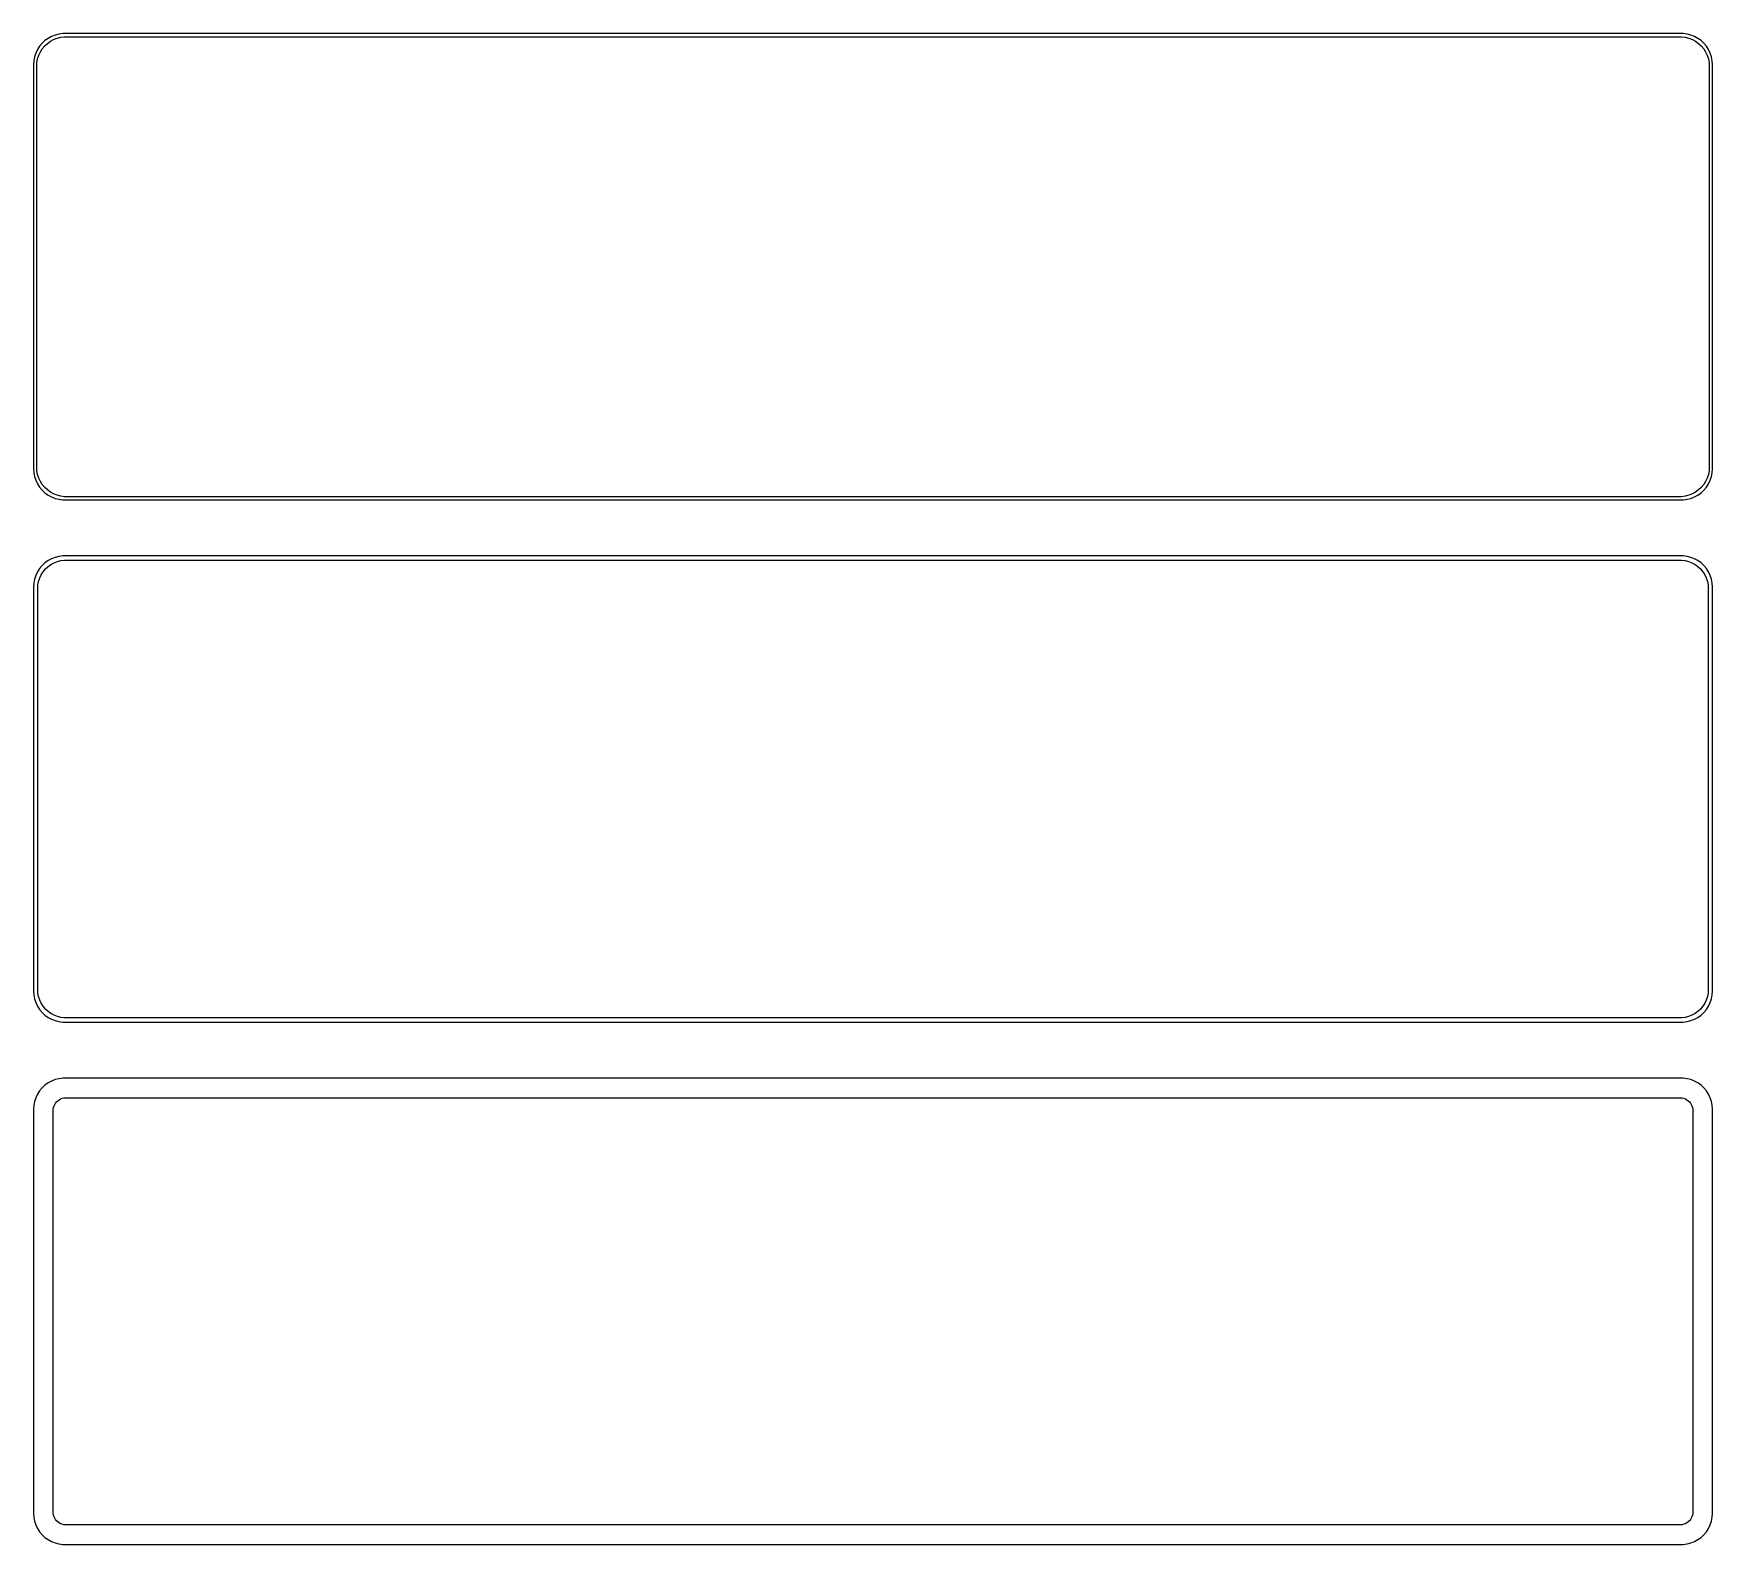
# Model space of a CAD drawing. Header units: metres. Extents: x -135 to 135, y 215 to 457.
import ezdxf

# ---------------------------------------------------------------- set-up
doc = ezdxf.new("R2010")
doc.units = ezdxf.units.M

msp = doc.modelspace()

# ---------------------------------------------------------------- linework, layer by layer
for p, q in [((-133.187, 456.353), (-133.645, 455.923)), ((-132.679, 456.722), (-133.187, 456.353)), ((-132.129, 457.024), (-132.679, 456.722)), ((-132.295, 456.261), (-131.772, 456.548)), ((-131.545, 457.255), (-132.129, 457.024)), ((-131.772, 456.548), (-131.218, 456.768)), ((-130.937, 457.411), (-131.545, 457.255)), ((-131.218, 456.768), (-130.64, 456.916)), ((-130.314, 457.49), (-130.937, 457.411)), ((-130.64, 456.916), (-130.048, 456.991)), ((130.314, 457.49), (-130.314, 457.49)), ((-130.048, 456.991), (130.048, 456.991)), ((130.048, 456.991), (130.64, 456.916)), ((130.937, 457.411), (130.314, 457.49)), ((130.64, 456.916), (131.218, 456.768)), ((131.545, 457.255), (130.937, 457.411)), ((131.218, 456.768), (131.772, 456.548)), ((132.129, 457.024), (131.545, 457.255)), ((131.772, 456.548), (132.295, 456.261)), ((132.679, 456.722), (132.129, 457.024)), ((133.187, 456.353), (132.679, 456.722)), ((133.645, 455.923), (133.187, 456.353)), ((-134.843, 453.743), (-134.961, 453.127)), ((-134.649, 454.341), (-134.843, 453.743)), ((-134.382, 454.909), (-134.649, 454.341)), ((-134.045, 455.439), (-134.382, 454.909)), ((-134.351, 453.431), (-134.166, 453.999)), ((-134.166, 453.999), (-133.912, 454.538)), ((-133.645, 455.923), (-134.045, 455.439)), ((-133.912, 454.538), (-133.593, 455.042)), ((-133.593, 455.042), (-133.213, 455.502)), ((-133.213, 455.502), (-132.778, 455.91)), ((-132.778, 455.91), (-132.295, 456.261)), ((132.295, 456.261), (132.778, 455.91)), ((132.778, 455.91), (133.213, 455.502)), ((133.213, 455.502), (133.593, 455.042)), ((133.593, 455.042), (133.912, 454.538)), ((134.045, 455.439), (133.645, 455.923)), ((133.912, 454.538), (134.166, 453.999)), ((134.382, 454.909), (134.045, 455.439)), ((134.166, 453.999), (134.351, 453.431)), ((134.649, 454.341), (134.382, 454.909)), ((134.843, 453.743), (134.649, 454.341)), ((134.961, 453.127), (134.843, 453.743)), ((-134.961, 453.127), (-135, 452.5)), ((-135, 452.5), (-135, 387.5)), ((-134.5, 452.25), (-134.463, 452.845)), ((-134.5, 387.75), (-134.5, 452.25)), ((-134.463, 452.845), (-134.351, 453.431)), ((134.351, 453.431), (134.463, 452.845)), ((134.463, 452.845), (134.5, 452.25)), ((134.5, 452.25), (134.5, 387.75)), ((135, 452.5), (134.961, 453.127)), ((135, 387.5), (135, 452.5)), ((-135, 387.5), (-134.961, 386.873)), ((-134.961, 386.873), (-134.843, 386.257)), ((-134.843, 386.257), (-134.649, 385.659)), ((-134.463, 387.155), (-134.5, 387.75)), ((-134.351, 386.569), (-134.463, 387.155)), ((-134.166, 386.001), (-134.351, 386.569)), ((134.351, 386.569), (134.166, 386.001)), ((134.463, 387.155), (134.351, 386.569)), ((134.5, 387.75), (134.463, 387.155)), ((134.649, 385.659), (134.843, 386.257)), ((134.843, 386.257), (134.961, 386.873)), ((134.961, 386.873), (135, 387.5)), ((-134.649, 385.659), (-134.382, 385.091)), ((-134.382, 385.091), (-134.045, 384.561)), ((-133.912, 385.462), (-134.166, 386.001)), ((-134.045, 384.561), (-133.645, 384.077)), ((-133.593, 384.958), (-133.912, 385.462)), ((-133.645, 384.077), (-133.187, 383.647)), ((-133.213, 384.498), (-133.593, 384.958)), ((-132.778, 384.09), (-133.213, 384.498)), ((-133.187, 383.647), (-132.679, 383.278)), ((-132.295, 383.739), (-132.778, 384.09)), ((-131.772, 383.452), (-132.295, 383.739)), ((-131.218, 383.232), (-131.772, 383.452)), ((131.772, 383.452), (131.218, 383.232)), ((132.295, 383.739), (131.772, 383.452)), ((132.778, 384.09), (132.295, 383.739)), ((132.679, 383.278), (133.187, 383.647)), ((133.213, 384.498), (132.778, 384.09)), ((133.187, 383.647), (133.645, 384.077)), ((133.593, 384.958), (133.213, 384.498)), ((133.912, 385.462), (133.593, 384.958)), ((133.645, 384.077), (134.045, 384.561)), ((134.166, 386.001), (133.912, 385.462)), ((134.045, 384.561), (134.382, 385.091)), ((134.382, 385.091), (134.649, 385.659)), ((-132.679, 383.278), (-132.129, 382.976)), ((-132.129, 382.976), (-131.545, 382.745)), ((-131.545, 382.745), (-130.937, 382.589)), ((-130.64, 383.084), (-131.218, 383.232)), ((-130.937, 382.589), (-130.314, 382.51)), ((-130.048, 383.009), (-130.64, 383.084)), ((-130.314, 382.51), (130.314, 382.51)), ((130.048, 383.009), (-130.048, 383.009)), ((130.64, 383.084), (130.048, 383.009)), ((130.314, 382.51), (130.937, 382.589)), ((131.218, 383.232), (130.64, 383.084)), ((130.937, 382.589), (131.545, 382.745)), ((131.545, 382.745), (132.129, 382.976)), ((132.129, 382.976), (132.679, 383.278)), ((-132.679, 372.722), (-133.187, 372.353)), ((-132.129, 373.024), (-132.679, 372.722)), ((-131.545, 373.255), (-132.129, 373.024)), ((-131.699, 372.393), (-131.165, 372.604)), ((-130.937, 373.411), (-131.545, 373.255)), ((-131.165, 372.604), (-130.608, 372.747)), ((-130.314, 373.49), (-130.937, 373.411)), ((-130.608, 372.747), (-130.037, 372.819)), ((130.314, 373.49), (-130.314, 373.49)), ((-130.037, 372.819), (130.037, 372.819)), ((130.037, 372.819), (130.608, 372.747)), ((130.937, 373.411), (130.314, 373.49)), ((130.608, 372.747), (131.165, 372.604)), ((131.545, 373.255), (130.937, 373.411)), ((131.165, 372.604), (131.699, 372.393)), ((132.129, 373.024), (131.545, 373.255)), ((132.679, 372.722), (132.129, 373.024)), ((133.187, 372.353), (132.679, 372.722)), ((-134.649, 370.341), (-134.843, 369.743)), ((-134.382, 370.909), (-134.649, 370.341)), ((-134.045, 371.439), (-134.382, 370.909)), ((-134.185, 369.389), (-134.007, 369.935)), ((-133.645, 371.923), (-134.045, 371.439)), ((-134.007, 369.935), (-133.762, 370.456)), ((-133.762, 370.456), (-133.454, 370.941)), ((-133.187, 372.353), (-133.645, 371.923)), ((-133.454, 370.941), (-133.088, 371.384)), ((-133.088, 371.384), (-132.668, 371.778)), ((-132.668, 371.778), (-132.203, 372.116)), ((-132.203, 372.116), (-131.699, 372.393)), ((131.699, 372.393), (132.203, 372.116)), ((132.203, 372.116), (132.668, 371.778)), ((132.668, 371.778), (133.088, 371.384)), ((133.088, 371.384), (133.454, 370.941)), ((133.645, 371.923), (133.187, 372.353)), ((133.454, 370.941), (133.762, 370.456)), ((134.045, 371.439), (133.645, 371.923)), ((133.762, 370.456), (134.007, 369.935)), ((134.007, 369.935), (134.185, 369.389)), ((134.382, 370.909), (134.045, 371.439)), ((134.649, 370.341), (134.382, 370.909)), ((134.843, 369.743), (134.649, 370.341)), ((-134.961, 369.127), (-135, 368.5)), ((-135, 368.5), (-135, 303.5)), ((-134.843, 369.743), (-134.961, 369.127)), ((-134.328, 368.25), (-134.292, 368.824)), ((-134.328, 303.75), (-134.328, 368.25)), ((-134.292, 368.824), (-134.185, 369.389)), ((134.185, 369.389), (134.292, 368.824)), ((134.292, 368.824), (134.328, 368.25)), ((134.328, 368.25), (134.328, 303.75)), ((134.961, 369.127), (134.843, 369.743)), ((135, 368.5), (134.961, 369.127)), ((135, 303.5), (135, 368.5)), ((-135, 303.5), (-134.961, 302.873)), ((-134.961, 302.873), (-134.843, 302.257)), ((-134.292, 303.176), (-134.328, 303.75)), ((-134.185, 302.611), (-134.292, 303.176)), ((-134.007, 302.065), (-134.185, 302.611)), ((134.185, 302.611), (134.007, 302.065)), ((134.292, 303.176), (134.185, 302.611)), ((134.328, 303.75), (134.292, 303.176)), ((134.843, 302.257), (134.961, 302.873)), ((134.961, 302.873), (135, 303.5)), ((-134.843, 302.257), (-134.649, 301.659)), ((-134.649, 301.659), (-134.382, 301.091)), ((-134.382, 301.091), (-134.045, 300.561)), ((-134.045, 300.561), (-133.645, 300.077)), ((-133.762, 301.544), (-134.007, 302.065)), ((-133.454, 301.059), (-133.762, 301.544)), ((-133.645, 300.077), (-133.187, 299.647)), ((-133.088, 300.616), (-133.454, 301.059)), ((-132.668, 300.222), (-133.088, 300.616)), ((-132.203, 299.884), (-132.668, 300.222)), ((-131.699, 299.607), (-132.203, 299.884)), ((132.203, 299.884), (131.699, 299.607)), ((132.668, 300.222), (132.203, 299.884)), ((133.088, 300.616), (132.668, 300.222)), ((133.454, 301.059), (133.088, 300.616)), ((133.187, 299.647), (133.645, 300.077)), ((133.762, 301.544), (133.454, 301.059)), ((133.645, 300.077), (134.045, 300.561)), ((134.007, 302.065), (133.762, 301.544)), ((134.045, 300.561), (134.382, 301.091)), ((134.382, 301.091), (134.649, 301.659)), ((134.649, 301.659), (134.843, 302.257)), ((-133.187, 299.647), (-132.679, 299.278)), ((-132.679, 299.278), (-132.129, 298.976)), ((-132.129, 298.976), (-131.545, 298.745)), ((-131.165, 299.396), (-131.699, 299.607)), ((-131.545, 298.745), (-130.937, 298.589)), ((-130.608, 299.253), (-131.165, 299.396)), ((-130.937, 298.589), (-130.314, 298.51)), ((-130.037, 299.181), (-130.608, 299.253)), ((-130.314, 298.51), (130.314, 298.51)), ((130.037, 299.181), (-130.037, 299.181)), ((130.608, 299.253), (130.037, 299.181)), ((130.314, 298.51), (130.937, 298.589)), ((131.165, 299.396), (130.608, 299.253)), ((130.937, 298.589), (131.545, 298.745)), ((131.699, 299.607), (131.165, 299.396)), ((131.545, 298.745), (132.129, 298.976)), ((132.129, 298.976), (132.679, 299.278)), ((132.679, 299.278), (133.187, 299.647)), ((-132.129, 289.024), (-132.679, 288.722)), ((-131.545, 289.255), (-132.129, 289.024)), ((-130.937, 289.411), (-131.545, 289.255)), ((-130.314, 289.49), (-130.937, 289.411)), ((130.314, 289.49), (-130.314, 289.49)), ((130.937, 289.411), (130.314, 289.49)), ((131.545, 289.255), (130.937, 289.411)), ((132.129, 289.024), (131.545, 289.255)), ((132.679, 288.722), (132.129, 289.024)), ((-134.649, 286.341), (-134.843, 285.743)), ((-134.382, 286.909), (-134.649, 286.341)), ((-134.045, 287.439), (-134.382, 286.909)), ((-133.645, 287.923), (-134.045, 287.439)), ((-133.187, 288.353), (-133.645, 287.923)), ((-132.679, 288.722), (-133.187, 288.353)), ((-130.648, 286.159), (-130.402, 286.256)), ((-130.402, 286.256), (-130.145, 286.322)), ((-130.145, 286.322), (-129.882, 286.355)), ((-129.882, 286.355), (129.882, 286.355)), ((129.882, 286.355), (130.145, 286.322)), ((130.145, 286.322), (130.402, 286.256)), ((130.402, 286.256), (130.648, 286.159)), ((133.187, 288.353), (132.679, 288.722)), ((133.645, 287.923), (133.187, 288.353)), ((134.045, 287.439), (133.645, 287.923)), ((134.382, 286.909), (134.045, 287.439)), ((134.649, 286.341), (134.382, 286.909)), ((134.843, 285.743), (134.649, 286.341)), ((-134.961, 285.127), (-135, 284.5)), ((-135, 284.5), (-135, 219.5)), ((-134.843, 285.743), (-134.961, 285.127)), ((-131.86, 284.25), (-131.843, 284.514)), ((-131.86, 219.75), (-131.86, 284.25)), ((-131.843, 284.514), (-131.793, 284.775)), ((-131.793, 284.775), (-131.711, 285.027)), ((-131.711, 285.027), (-131.599, 285.266)), ((-131.599, 285.266), (-131.457, 285.49)), ((-131.457, 285.49), (-131.288, 285.694)), ((-131.288, 285.694), (-131.095, 285.875)), ((-131.095, 285.875), (-130.88, 286.031)), ((-130.88, 286.031), (-130.648, 286.159)), ((130.648, 286.159), (130.88, 286.031)), ((130.88, 286.031), (131.095, 285.875)), ((131.095, 285.875), (131.288, 285.694)), ((131.288, 285.694), (131.457, 285.49)), ((131.457, 285.49), (131.599, 285.266)), ((131.599, 285.266), (131.711, 285.027)), ((131.711, 285.027), (131.793, 284.775)), ((131.793, 284.775), (131.843, 284.514)), ((131.843, 284.514), (131.86, 284.25)), ((131.86, 284.25), (131.86, 219.75)), ((134.961, 285.127), (134.843, 285.743)), ((135, 284.5), (134.961, 285.127)), ((135, 219.5), (135, 284.5)), ((-135, 219.5), (-134.961, 218.873)), ((-134.961, 218.873), (-134.843, 218.257)), ((-131.843, 219.486), (-131.86, 219.75)), ((-131.793, 219.225), (-131.843, 219.486)), ((-131.711, 218.973), (-131.793, 219.225)), ((-131.599, 218.734), (-131.711, 218.973)), ((-131.457, 218.51), (-131.599, 218.734)), ((131.599, 218.734), (131.457, 218.51)), ((131.711, 218.973), (131.599, 218.734)), ((131.793, 219.225), (131.711, 218.973)), ((131.843, 219.486), (131.793, 219.225)), ((131.86, 219.75), (131.843, 219.486)), ((134.843, 218.257), (134.961, 218.873)), ((134.961, 218.873), (135, 219.5)), ((-134.843, 218.257), (-134.649, 217.659)), ((-134.649, 217.659), (-134.382, 217.091)), ((-134.382, 217.091), (-134.045, 216.561)), ((-134.045, 216.561), (-133.645, 216.077)), ((-133.645, 216.077), (-133.187, 215.647)), ((-131.288, 218.306), (-131.457, 218.51)), ((-131.095, 218.125), (-131.288, 218.306)), ((-130.88, 217.969), (-131.095, 218.125)), ((-130.648, 217.841), (-130.88, 217.969)), ((-130.402, 217.744), (-130.648, 217.841)), ((-130.145, 217.678), (-130.402, 217.744)), ((-129.882, 217.645), (-130.145, 217.678)), ((129.882, 217.645), (-129.882, 217.645)), ((130.145, 217.678), (129.882, 217.645)), ((130.402, 217.744), (130.145, 217.678)), ((130.648, 217.841), (130.402, 217.744)), ((130.88, 217.969), (130.648, 217.841)), ((131.095, 218.125), (130.88, 217.969)), ((131.288, 218.306), (131.095, 218.125)), ((131.457, 218.51), (131.288, 218.306)), ((133.187, 215.647), (133.645, 216.077)), ((133.645, 216.077), (134.045, 216.561)), ((134.045, 216.561), (134.382, 217.091)), ((134.382, 217.091), (134.649, 217.659)), ((134.649, 217.659), (134.843, 218.257)), ((-133.187, 215.647), (-132.679, 215.278)), ((-132.679, 215.278), (-132.129, 214.976)), ((-132.129, 214.976), (-131.545, 214.745)), ((-131.545, 214.745), (-130.937, 214.589)), ((-130.937, 214.589), (-130.314, 214.51)), ((-130.314, 214.51), (130.314, 214.51)), ((130.314, 214.51), (130.937, 214.589)), ((130.937, 214.589), (131.545, 214.745)), ((131.545, 214.745), (132.129, 214.976)), ((132.129, 214.976), (132.679, 215.278)), ((132.679, 215.278), (133.187, 215.647))]:
    msp.add_line(p, q)

doc.saveas('drawing.dxf')
